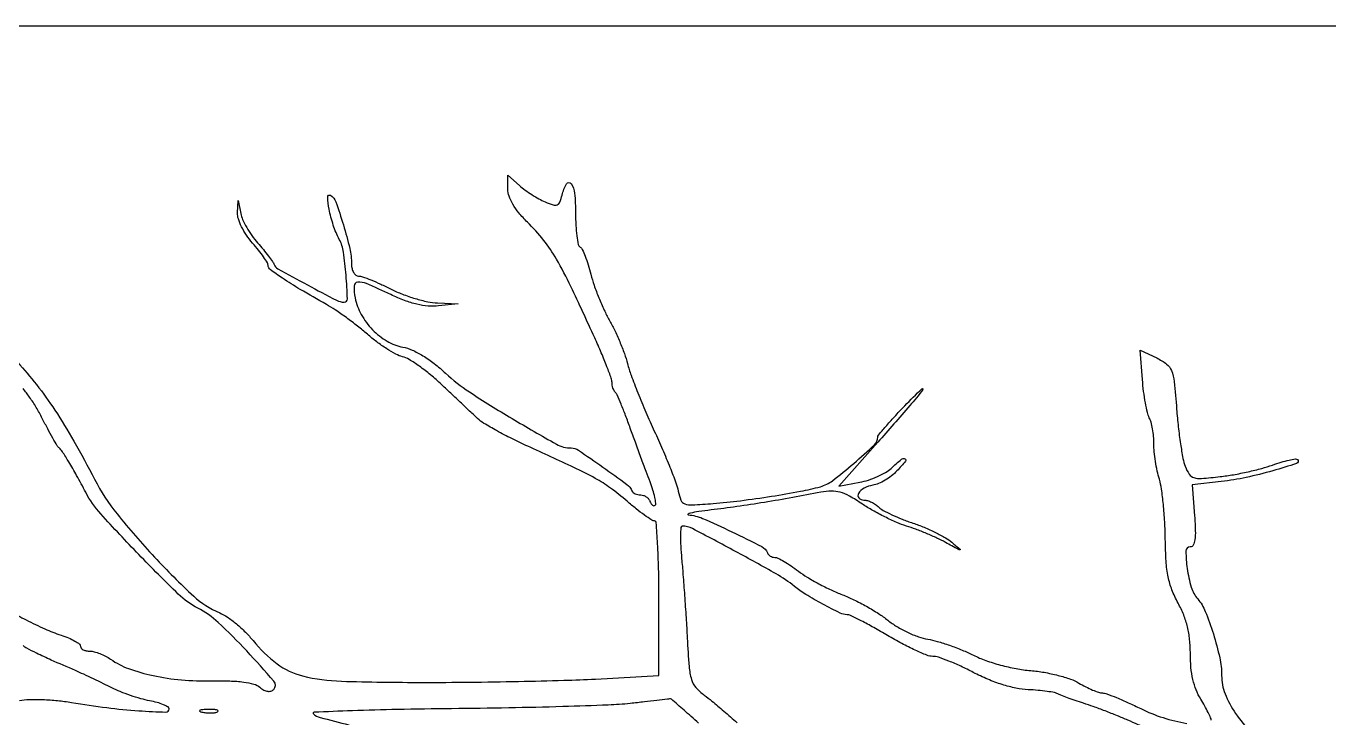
# Model space of a CAD drawing. Extents: x 0 to 565, y 0 to 584.
# Drawn here: x 189.5 to 439.6, y 451.2 to 584 of the extents above; entities that cross this region are included whole.
import ezdxf

# ---------------------------------------------------------------- set-up
doc = ezdxf.new("R2010")
doc.units = 0

msp = doc.modelspace()

# ---------------------------------------------------------------- linework, layer by layer
msp.add_lwpolyline([(0, 292), (0, 0), (282.5, 0), (565, 0), (565, 292), (565, 584), (282.5, 584), (0, 584)], close=True)
for points in [[(187.867511, 519.45296, -0.024225), (191.547458, 515.173158, -0.019624), (195.078618, 510.252939, -0.016747), (198.703996, 504.336628, -0.009684), (202.682561, 497, 0.049321), (207.013149, 490.333496, 0.019471), (214.180255, 482.055473, 0.017643), (221.707656, 474.564368, 0.088164), (226.695292, 471.354598, -0.051825), (228.147426, 470.56222, -0.022759), (229.895288, 469.237408, -0.022232), (231.638123, 467.650695, -0.02772), (233.101889, 466.022838, 0.062594), (237.700398, 461.574281, 0.100887), (242.607489, 459.247879, 0.053054), (250.061767, 458.230812, 0.007399), (265.658723, 458, 0.002677), (274.600324, 458.047883, 0.002246), (284.080354, 458.192017, 0.002266), (292.740493, 458.401874, 0.00624), (298.842998, 458.653676), (311, 459.307353), (311, 474.153676, 0.005425), (310.938233, 479.846333, 0.009028), (310.747607, 484.638892, 0.00324), (310.487654, 488.676854, 0.393635), (310.14079, 489, -0.148009), (309.616295, 489.158737, -0.008876), (308.244178, 490.10861, -0.012691), (306.635367, 491.328212, -0.008992), (304.89079, 492.773992, 0.019151), (301.692921, 495.316375, 0.031808), (298.793861, 497.173789, 0.01759), (294.686346, 499.265614, 0.002343), (285.843868, 503.333508, -0.009207), (282.766758, 504.800611, -0.010216), (279.851905, 506.332015, -0.009643), (277.42248, 507.734205, -0.051127), (276.196859, 508.656132, -0.001762), (275.117555, 509.662828, -0.000426), (273.339168, 511.336191, -0.000437), (271.302211, 513.259493, -0.000434), (269.26425, 515.190474, 0.017029), (267.185883, 517.032788, 0.018105), (265.027855, 518.690431, 0.018008), (263.075831, 519.977119, 0.075359), (261.781932, 520.518596, -0.062223), (260.525843, 521.006061, -0.018719), (258.75607, 522.047548, -0.018446), (256.84039, 523.375735, -0.019044), (255.048761, 524.828121, 0.013038), (253.174908, 526.384819, 0.009386), (251.007311, 528.027045, 0.00949), (248.885037, 529.512278, 0.020181), (247.178089, 530.561818, -0.005223), (242.157752, 533.445386, -0.014823), (238.740841, 535.594553, -0.013421), (236.403307, 537.256076, -0.235731), (236, 538.06398, 0.140946), (235.854406, 538.570205, 0.012726), (235.11875, 539.679583, 0.015733), (234.149037, 540.975338, 0.011652), (233, 542.347219, -0.031251), (231.83134, 543.859091, -0.033984), (230.895848, 545.464434, -0.036838), (230.285671, 546.965711, -0.092726), (230.136182, 548.132015), (230.272364, 550.5), (230.736108, 548.018205, 0.06052), (231.106196, 546.845203, 0.023757), (231.881556, 545.333868, 0.023098), (232.884354, 543.761447, 0.026666), (233.984291, 542.36511, -0.007812), (235.077224, 541.08039, -0.009515), (236.058207, 539.84283, -0.008249), (236.843229, 538.776785, -0.06383), (237.134365, 538.231942, 0.177803), (237.856305, 537.400782, 0.002725), (243.533748, 534.312228, 0.003642), (249.13205, 531.35848, 0.120126), (250.602624, 531, 0.425238), (251.214259, 531.635008, 0.010153), (250.951725, 536.172262, 0.017409), (250.446908, 540.623936, 0.08351), (249.660054, 543.043929, -0.039794), (248.508324, 545.757039, -0.031752), (247.695833, 548.830763, -0.040304), (247.425932, 551.180179, -0.598813), (247.989075, 551.506752, -0.171284), (248.976322, 550.280772, -0.010858), (250.438396, 545.823429, -0.016247), (251.655353, 541.298858, -0.057628), (252, 538.318499, 0.05544), (252.098643, 537.431605, 0.075003), (252.390841, 536.681059, 0.094416), (252.822894, 536.177645, 0.169923), (253.330522, 536, -0.084392), (254.112838, 535.86701, -0.01079), (255.7153, 535.266854, -0.012375), (257.599419, 534.459852, -0.010018), (259.580522, 533.504185, 0.025434), (261.756865, 532.535836, 0.019283), (264.229903, 531.690907, 0.01963), (266.618093, 531.077523, 0.042302), (268.5, 530.836082), (272.5, 530.663794), (268.726993, 530.27016, -0.046537), (266.706249, 530.248042, -0.037434), (264.55881, 530.58776, -0.032377), (262.200586, 531.30811, -0.020174), (259.538918, 532.438263, 0.00774), (254.872526, 534.558058, 0.126334), (253.189237, 534.828986, 0.381185), (252.489136, 534.078501, 0.054983), (252.688412, 531.80794, 0.077814), (253.867282, 528.605389, 0.065728), (256.023433, 525.705182, 0.066872), (258.814528, 523.50893, 0.087144), (261.852413, 522.367909, -0.05976), (263.637053, 521.806408, -0.031218), (265.700073, 520.71496, -0.028083), (267.887959, 519.201429, -0.022675), (270.061335, 517.345859, 0.04346), (274.620384, 513.769731, 0.010372), (282.804176, 508.66681, 0.006305), (291.315488, 503.746028, 0.128598), (294.168133, 503, -0.149544), (295.554995, 502.575717, -0.005202), (300.248517, 499.335826, -0.005663), (304.839452, 496.017195, -0.131669), (305.833333, 494.767147, 0.122378), (306.058295, 494.473329, 0.060682), (306.460417, 494.225349, 0.054807), (306.96528, 494.056993, 0.053142), (307.5, 494, -0.08552), (308.04307, 493.906429, -0.067865), (308.572805, 493.632812, -0.067952), (309.009313, 493.227799, -0.086235), (309.279762, 492.75, 0.050795), (309.490573, 492.307419, 0.094855), (309.755847, 492.014063, 0.147918), (310.029229, 491.91341, 0.202515), (310.273579, 492, 0.246987), (310.414594, 492.390759, 0.018934), (310.212539, 493.528125, 0.022514), (309.841282, 494.931054, 0.015068), (309.297112, 496.5, -0.002053), (308.555692, 498.470451, -0.000822), (307.556389, 501.173324, -0.000813), (306.488805, 504.09018, -0.001027), (305.511128, 506.792168, 0.005226), (304.599095, 509.248067, 0.007334), (303.730052, 511.419458, 0.004632), (302.959395, 513.218948, 0.093143), (302.624499, 513.708834, -0.077732), (302.384919, 514.037254, -0.038162), (302.183447, 514.51537, -0.036682), (302.046035, 515.055342, -0.043993), (302, 515.577532, 0.08715), (301.85905, 516.380056, 0.00561), (301.021592, 518.612118, 0.00806), (299.945073, 521.258997, 0.00591), (298.669251, 524.160865, 0.004004), (294.108169, 534.000805, 0.021252), (291.344103, 539.251573, 0.035873), (288.862906, 542.887942, 0.030201), (285.75, 546.360307, -0.024591), (284.128976, 548.128227, -0.039842), (282.955832, 549.795114, -0.048161), (282.236783, 551.332915, -0.08549), (282, 552.707647), (282, 555.348628), (284.25, 553.365157, 0.02439), (285.304201, 552.523502, 0.015009), (286.619716, 551.633193, 0.01504), (287.97692, 550.82907, 0.025911), (289.157545, 550.254407, 0.022222), (290.724927, 549.670266, 0.17506), (291.48822, 549.696461, 0.206514), (291.988912, 550.19998, 0.032356), (292.426598, 551.563564, -0.066915), (293.275565, 553.691969, -0.544695), (294.134755, 553.743674, -0.136948), (294.828721, 551.906558, -0.022247), (295, 548.059017, 0.013767), (295.063764, 545.74357, 0.019852), (295.25762, 543.70398, 0.016066), (295.532097, 542.071642, 0.20753), (295.877005, 541.576015, -0.145866), (296.281364, 541.121926, -0.015752), (296.843014, 539.816644, -0.018282), (297.418051, 538.182102, -0.013762), (297.934007, 536.347801, 0.021359), (298.556444, 534.2573, 0.012949), (299.461005, 531.839439, 0.012965), (300.48507, 529.482105, 0.022206), (301.475279, 527.580803, -0.019993), (302.462361, 525.705798, -0.012401), (303.4765, 523.433612, -0.012436), (304.367482, 521.137298, -0.021867), (304.972116, 519.193196, 0.023334), (305.671167, 516.968548, 0.006797), (306.952309, 513.612965, 0.006815), (308.499758, 509.869009, 0.007243), (310.118576, 506.244517, -0.006564), (311.696371, 502.724729, -0.007355), (313.120495, 499.295071, -0.006828), (314.24896, 496.343767, -0.038559), (314.705554, 494.722228, 0.048093), (315.229599, 492.988344, 0.212923), (315.982758, 492.270214, 0.099478), (317.378072, 492.068301, 0.006785), (321.390819, 492.342246, 0.011048), (326.629694, 492.888145, 0.007402), (332.594632, 493.733147, 0.007283), (338.17572, 494.691715, 0.021001), (342, 495.573654, 0.096879), (344.313124, 496.724891, 0.01426), (348.387274, 500.042999, 0.009987), (352.374569, 503.625459, 0.207622), (353, 505.066707, -0.175305), (353.150891, 505.483849, -0.004059), (354.526712, 507.109728, -0.008539), (356.205533, 508.995218, -0.005626), (358.197318, 511.108499, -0.009532), (361.477745, 514.384164, -0.919629), (361.662894, 514.221284, -0.019697), (359.184841, 511.139293, -0.00201), (353.001268, 504.097695), (345.562752, 495.69539), (349.531376, 496.428674, 0.032221), (351.202191, 496.8502, 0.025667), (352.940649, 497.510268, 0.026338), (354.492378, 498.292372, 0.057408), (355.564451, 499.080979, -0.011133), (357.539483, 500.83656, -0.285405), (358.219196, 500.938141, -0.501485), (358.329629, 500.473713, -0.012797), (356.679656, 498.599351, -0.040118), (355.651724, 497.654718, -0.031627), (354.403629, 496.801271, -0.032547), (353.134731, 496.15437, -0.065542), (352.055733, 495.849351, 0.085533), (350.385596, 495.304671, 0.136907), (349.303493, 494.280244, 0.330893), (349.388115, 493.423548, 0.211375), (350.345238, 493, -0.071275), (351.021753, 492.903071, -0.038834), (351.807862, 492.605159, -0.03776), (352.575547, 492.170328, -0.048677), (353.201283, 491.65586, 0.071812), (354.039307, 491.029278, 0.014994), (355.680353, 490.198452, 0.015444), (357.660867, 489.342868, 0.014055), (359.753154, 488.581989, -0.018074), (361.913409, 487.776682, -0.016068), (364.097797, 486.787792, -0.016346), (366.005291, 485.770539, -0.046782), (367.230443, 484.903068, -0.001677), (368.799108, 483.546664, -0.682698), (368.763442, 483.446967, -0.132434), (368.484489, 483.5135, -0.000698), (366, 484.867126, 0.016241), (364.371225, 485.689948, 0.009242), (362.353125, 486.583484, 0.009222), (360.28564, 487.409002, 0.015042), (358.5, 488.023357, -0.027047), (356.650516, 488.70974, -0.013205), (354.36878, 489.772403, -0.013058), (352.047868, 491.005511, -0.01843), (350.053294, 492.232091, 0.018483), (347.563971, 493.762556, 0.059672), (345.77448, 494.50877, 0.075164), (344.09471, 494.721248, 0.042668), (342.053294, 494.496799, -0.004427), (336.685077, 493.486979, -0.004295), (331.245223, 492.561625, -0.004404), (325.945416, 491.754695, -0.005464), (321, 491.101301, 0.005768), (318.635899, 490.787492, 0.017517), (317.040167, 490.499533, 0.103889), (316.605345, 490.305041, 0.699223), (316.647376, 490.157342, -0.083967), (319.347767, 489.494561, -0.009867), (325.004443, 486.914282, -0.006325), (330.755542, 484.062493, -0.184547), (331.833333, 482.864962, 0.096475), (332.040762, 482.534246, 0.066752), (332.383731, 482.254083, 0.064212), (332.804112, 482.064639, 0.07392), (333.238942, 482, -0.116816), (333.846238, 481.856154, -0.015553), (335.013327, 481.224228, -0.017309), (336.369361, 480.370322, -0.013754), (337.773651, 479.359074, 0.02638), (339.455584, 478.211224, 0.013348), (341.682917, 476.937673, 0.01322), (344.058714, 475.741946, 0.019183), (346.219652, 474.824541, -0.022551), (348.399936, 473.881546, -0.014576), (350.836589, 472.605373, -0.014658), (353.149766, 471.215882, -0.026683), (354.938681, 469.929036, 0.034181), (356.654859, 468.733112, 0.024163), (358.726272, 467.623026, 0.024501), (360.819282, 466.751282, 0.046357), (362.58707, 466.294219, -0.030206), (364.430095, 465.880622, -0.013877), (366.776009, 465.132004, -0.013686), (369.208468, 464.205228, -0.018416), (371.352536, 463.226524, 0.030826), (373.719086, 462.21642, 0.019842), (376.568105, 461.328541, 0.019525), (379.556435, 460.649674, 0.024991), (382.352536, 460.271693, -0.022658), (384.934839, 459.934865, -0.019508), (387.610105, 459.353382, -0.01996), (389.997437, 458.633291, -0.05223), (391.618034, 457.875819, 0.017005), (392.913152, 457.155473, 0.01818), (394.226098, 456.541803, 0.018058), (395.387664, 456.098262, 0.076635), (396.118034, 455.968617, -0.082858), (396.956822, 455.809002, -0.008458), (398.849068, 455.074421, -0.01038), (401.085562, 454.107753, -0.008103), (403.474539, 452.968617, 0.038157), (407.752688, 451.235663, 0.036507), (412.307891, 450.142095, 0.036911)], [(416.996262, 450.75, 0.104638), (416.897935, 451.203527, 0.009806), (416.40722, 452.241475, 0.012243), (415.761065, 453.46546, 0.009328), (414.996262, 454.77417, -0.044137), (414.114761, 456.556478, -0.036491), (413.492192, 458.582425, -0.032869), (413.122274, 460.882344, -0.023444), (413, 463.488687, 0.025308), (412.86176, 466.21811, 0.034057), (412.444936, 468.656622, 0.03535), (411.717393, 470.943151, 0.030865), (410.646862, 473.214517, -0.03369), (409.466285, 475.756469, -0.042636), (408.745075, 478.24374, -0.033677), (408.353877, 481.243619, -0.012496), (408.194807, 485.5, 0.011113), (408.079958, 488.819053, 0.010661), (407.817114, 492.176186, 0.010649), (407.459197, 495.125801, 0.037364), (407.047946, 496.993398, -0.021191), (406.646301, 498.572543, -0.013533), (406.307834, 500.436549, -0.013597), (406.074874, 502.285036, -0.024548), (406, 503.80914, 0.023038), (405.935665, 505.204674, 0.020254), (405.742789, 506.650295, 0.020746), (405.46145, 507.940934, 0.055886), (405.124388, 508.815741, -0.062798), (404.757539, 509.808401, -0.012492), (404.374281, 511.664901, -0.013039), (404.036348, 513.863338, -0.011814), (403.800418, 516.149878), (403.35206, 521.799757), (406.537668, 520.280647, -0.052543), (408.432477, 519.119036, -0.137104), (409.382593, 517.851789, -0.067366), (409.887281, 515.755911, -0.006265), (410.362678, 510.44313, 0.00862), (410.680979, 507.065291, 0.009379), (411.108432, 503.794516, 0.00893), (411.576403, 501.011094, 0.044753), (412.00353, 499.490717, 0.053444), (412.777082, 497.968278, 0.179054), (413.660589, 497.311086, 0.091455), (415.122042, 497.160326, 0.008478), (418.752489, 497.511996, 0.015284), (421.265087, 497.876554, 0.010753), (424.066655, 498.433257, 0.010863), (426.726755, 499.082496, 0.022289), (428.772294, 499.728013, -0.013612), (430.446783, 500.288557, -0.020284), (431.941342, 500.67854, -0.016044), (433.160809, 500.903719, -0.238343), (433.561148, 500.772185, -0.557274), (433.388892, 500.041188, -0.010477), (428.855065, 498.630774, -0.017731), (423.717787, 497.345332, -0.023163), (418.939681, 496.557531), (413.379361, 495.903485), (413.809872, 489.951743, -0.010844), (413.953033, 487.120392, -0.041356), (413.857958, 485.356017, -0.081114), (413.546668, 484.343871, -0.284998), (412.992383, 484, 0.413589), (412.155187, 483.164588, 0.035832), (412.386275, 479.844994, 0.0381), (413.174472, 476.275006, 0.10475), (414.409471, 474.026125, -0.081946), (415.869984, 471.630065, -0.020426), (417.418267, 467.295031, -0.021589), (418.628818, 462.726389, -0.054014), (419, 459.300421, 0.09544), (419.668548, 455.82987, 0.053604), (421.6876, 452.023599, 0.049962), (424.691094, 448.418832, 0.051964)], [(186.320531, 471.759549, 0.013904), (189.548692, 469.985375, 0.014943), (193.11278, 468.286346, 0.024121), (196.25, 467.081337, -0.020777), (197.686546, 466.540548, -0.030202), (198.898438, 465.937131, -0.030326), (199.785028, 465.352461, -0.236034), (200, 464.922448, 0.185285), (200.135139, 464.570289, 0.090059), (200.522139, 464.270969, 0.069907), (201.097312, 464.068083, 0.049923), (201.777494, 464, -0.064559), (202.615527, 463.891343, -0.028206), (203.683668, 463.544148, -0.027335), (204.79181, 463.042185, -0.032769), (205.770544, 462.448164, 0.066011), (209.222624, 460.654559, 0.033995), (213.912349, 459.309116, 0.030973), (219.355963, 458.48919, 0.026794), (225.131133, 458.292774, -0.011623), (228.647067, 458.279879, -0.026159), (231.304121, 458.068945, -0.03404), (233.247942, 457.675761, -0.106674), (234.423514, 457.063477, 0.046056), (235.199629, 456.531736, 0.089317), (235.908444, 456.288577, 0.115851), (236.531351, 456.337491, 0.119656), (237.058945, 456.658945, 0.392965), (237.116018, 458.219977, 0.009628), (231.889296, 464.042071, 0.017731), (226.424235, 469.497513, 0.067841), (222.5, 472.261221, -0.073203), (218.755338, 474.958697, -0.007883), (211.188747, 482.536925, -0.008469), (203.896334, 490.334614, -0.062549), (200.98473, 494.5, 0.004855), (199.238388, 497.736328, 0.009048), (197.751136, 500.318077, 0.008148), (196.530995, 502.27716, 0.079645), (195.881145, 503, -0.089017), (195.53288, 503.402191, -0.004715), (194.676594, 504.874864, -0.007294), (193.69549, 506.659505, -0.005236), (192.649575, 508.680388, 0.018114), (191.500031, 510.767992, 0.018361), (190.207269, 512.757244, 0.018495), (188.95813, 514.400435, 0.068307)], [(408.721226, 447.350378, 0.000008), (407.170056, 448.032655, 0.000003), (405.12436, 448.932394, 0.000003), (402.958441, 449.884976, 0.000005), (401, 450.74627, 0.007434), (398.985854, 451.596534, 0.004905), (396.646875, 452.516606, 0.004936), (394.354328, 453.366701, 0.009521), (392.5, 453.993943, -0.005174), (390.898951, 454.520047, -0.006114), (389.396235, 455.051715, -0.005391), (388.139528, 455.529154, -0.038005), (387.551014, 455.813311, 0.086551), (386.932469, 456.041291, 0.010496), (385.496496, 456.272233, 0.012208), (383.763477, 456.470753, 0.009779), (381.88953, 456.602299, -0.038243), (379.528156, 456.903757, -0.025273), (376.879312, 457.591303, -0.023624), (374.099278, 458.611564, -0.021535), (371.338516, 459.918157, 0.012489), (368.960818, 461.096553, 0.014561), (366.64465, 462.092309, 0.0136), (364.650627, 462.819527, 0.080525), (363.558167, 462.997855, -0.095346), (362.435121, 463.215263, -0.012729), (360.20893, 464.17437, -0.014344), (357.60359, 465.468231, -0.01161), (354.883337, 467, 0.00633), (352.227956, 468.532389, 0.008933), (349.821261, 469.825, 0.005723), (347.781973, 470.844437, 0.113514), (347.105586, 471, -0.115137), (345.774475, 471.31064, -0.008677), (342.456089, 473.020902, -0.012822), (339.171358, 474.896722, -0.035522), (337, 476.432281, 0.042572), (333.5008, 478.833691, 0.005763), (325.705178, 483.141538, 0.002975), (317.447354, 487.518209, 0.120937), (315.484582, 488, 0.393727), (315.220652, 487.754037, 0.012585), (315.148612, 486.164062, 0.018134), (315.181209, 484.146525, 0.010793), (315.358888, 481.75, -0.004368), (315.622345, 478.724355, -0.001897), (315.922155, 474.698041, -0.001877), (316.208566, 470.415301, -0.002497), (316.434862, 466.519927, 0.006349), (316.796831, 461.021245, 0.052902), (317.253226, 458.570765, 0.105762), (318.108218, 457.00788, 0.060386), (319.705782, 455.552539, -0.018847), (321.166179, 454.428662, -0.00482), (323.441699, 452.49939, -0.004904), (325.997922, 450.245236, -0.004958)], [(188.255156, 454.51639, -0.039981), (190.127345, 454.716472, -0.015421), (192.741658, 454.705253, -0.015153), (195.588918, 454.518679, -0.018086), (198.255156, 454.164936, 0.010551), (205.063908, 453.156975, 0.014678), (211.197848, 452.563093, 0.007672), (216.368244, 452.294919, 0.424938), (217, 452.904041, 0.266301), (216.782027, 453.284277, 0.033328), (215.898438, 453.725489, 0.032069), (214.686825, 454.143709, 0.02115), (213.25, 454.474014, -0.023168), (211.560727, 454.869534, -0.013485), (209.573438, 455.491443, -0.013464), (207.611991, 456.223438, -0.022095), (206, 456.959403, 0.004818), (204.406389, 457.754598, 0.002893), (202.5, 458.669422, 0.002896), (200.593018, 459.557514, 0.005046), (199, 460.26882, -0.001878), (194.370907, 462.300695, -0.007318), (191.530809, 463.610127, -0.008282), (189.65935, 464.544821, -0.09106), (189, 465.058013, 0.097882)], [(318.589521, 450.185655, 0.00619), (315.817764, 452.66977, 0.001792), (313.391661, 454.77524, 0.248244), (313.029169, 454.858025, -0.035133), (312.633662, 454.781187, -0.0007), (310.599194, 454.535355, -0.001662), (308.220771, 454.259357, -0.001115), (305.5, 453.958942, -0.017184), (301.289794, 453.649461, -0.002386), (292.537716, 453.349686, -0.00273), (282.167286, 453.100694, -0.002312), (271.202864, 452.948052, 0.002514), (260.789764, 452.798869, 0.004384), (252.158421, 452.556074, 0.001138), (244.811029, 452.268163, 0.670508), (244.702864, 451.97003, 0.119777), (245.966484, 451.281182, 0.004043), (251.502234, 449.852328, 0.006618)]]:
    msp.add_lwpolyline(points, format="xyb")
msp.add_lwpolyline([(223.269032, 452.307009, 0.037336), (224.036634, 452.167106, 0.029507), (224.880008, 452.127736, 0.030339), (225.671085, 452.185595, 0.06278), (226.269032, 452.344063, 0.31318), (226.386009, 452.52287, 0.333666), (226.257153, 452.684921, 0.052471), (225.580113, 452.787295, 0.014395), (224.5, 452.805051, 0.012823), (223.431793, 452.764444, 0.080377), (222.900903, 452.643467, 0.597527), (222.883358, 452.48334, 0.087174)], format="xyb", close=True)

doc.saveas('drawing.dxf')
